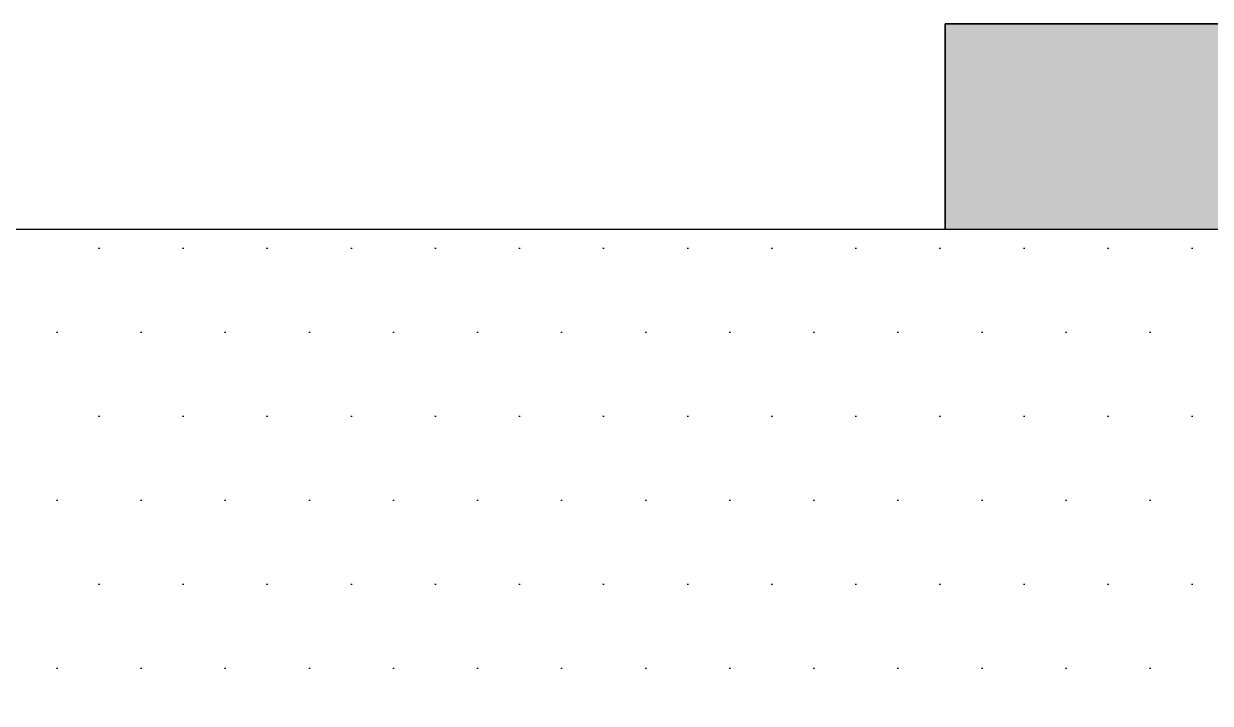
# Model space of a CAD drawing. Header units: millimetres. Extents: x 2519235 to 7246330, y 25937 to 201821.
# Drawn here: x 2722884 to 2723444, y 105592 to 105913 of the extents above; entities that cross this region are included whole.
import ezdxf

# ---------------------------------------------------------------- set-up
doc = ezdxf.new("R2010")
doc.units = ezdxf.units.MM
doc.set_wipeout_variables(frame=1)
doc.linetypes.add('DXK_LINE_DOT2', pattern=[3.9198, 1.9599, -1.9599])
doc.linetypes.add('HIDDEN2', pattern=[4.7625, 3.175, -1.5875])
for name, color, linetype in [('000 - CONCRETE_COL_CUT_COLOR_1', 7, 'Continuous'), ('000 - CONCRETE_COL_CUT_COLOR_5', 7, 'Continuous'), ('000 - CONCRETE_COL_HATCH_', 7, 'Continuous'), ('000 - CONCRETE_COL_WIPEOUT_', 7, 'Continuous'), ('010 - ASPG_FLASHING_HATCH_', 7, 'Continuous'), ('010 - ASPG_FLASHING_MAIN_COLOR_2', 7, 'Continuous'), ('010 - ASPG_FLASHING_WIPEOUT_', 7, 'Continuous'), ('_BOLT-M10', 7, 'Continuous'), ('_C-SC', 7, 'Continuous'), ('_Hatch', 7, 'Continuous'), ('_LOUVER-SB', 7, 'Continuous'), ('Xref-PLAN-106.940$0$_C400-250', 7, 'Continuous'), ('Xref-PLAN-106.940$0$_PP-Dim', 7, 'Continuous')]:
    doc.layers.add(name, color=color, linetype=linetype)

# ---------------------------------------------------------------- blocks, each defined once
blk = doc.blocks.new('_C-SC')
at = {"layer": '_Hatch'}
h = blk.add_hatch(dxfattribs=at)
h.set_pattern_fill('STEEL', scale=1.5)
h.set_pattern_definition([(45, (-1941.0177, -2436.031), (-3.367596, 3.367596), []), (45, (-1941.0177, -2433.6497), (-3.367596, 3.367596), [])])
h.paths.add_polyline_path([(3, 67), (3, 3, 0.414214), (13, -7), (50, -7), (50, -15), (-50, -15), (-50, -7), (-13, -7, 0.414214), (-3, 3), (-3, 67, 0.414214), (-13, 77), (-50, 77), (-50, 85), (50, 85), (50, 77), (13, 77, 0.414214)])
at = {"color": 7, "linetype": 'Continuous'}
for p, q in [((70, 135), (-70, 135)), ((-70, 135), (-70, -25)), ((70, 135), (70, -25))]:
    blk.add_line(p, q, dxfattribs=at)
at = {"color": 7, "linetype": 'DXK_LINE_DOT2'}
for p, q in [((-70, 135), (-70, -25)), ((70, 135), (-70, 135)), ((70, -25), (70, 135))]:
    blk.add_line(p, q, dxfattribs=at)
at = {"color": 7, "linetype": 'HIDDEN2'}
for p, q in [((-70, -25), (-70, -65)), ((70, -65), (70, -25)), ((-70, -30.08), (-70, -65)), ((70, -30.08), (70, -65)), ((-70, -65), (70, -65)), ((-70, -65), (70, -65))]:
    blk.add_line(p, q, dxfattribs=at)
at = {"color": 7}
blk.add_lwpolyline([(-50, 85), (50, 85), (50, 77), (13, 77, 0.414214), (3, 67), (3, 3, 0.414214), (13, -7), (50, -7), (50, -15), (-50, -15), (-50, -7), (-13, -7, 0.414214), (-3, 3), (-3, 67, 0.414214), (-13, 77), (-50, 77)], format="xyb", close=True, dxfattribs=at)
for points in [[(63, 60), (3, 60), (3, 10), (63, 10)], [(63, 60), (8, 60), (8, 10), (63, 10)]]:
    blk.add_lwpolyline(points, close=True, dxfattribs=at)
at = {"layer": '_BOLT-M10', "color": 7}
for p, q in [((0, 128.05), (0, 101.95)), ((-11.69, 115), (11.69, 115)), ((3, 42), (-3, 42)), ((8, 42), (3, 42)), ((16, 35), (-10, 35)), ((3, 28), (-3, 28)), ((8, 28), (3, 28))]:
    blk.add_line(p, q, dxfattribs=at)
blk.add_lwpolyline([(-8, 110.38), (0, 105.76), (8, 110.38), (8, 119.62), (0, 124.24), (-8, 119.62)], close=True, dxfattribs=at)
for radius in [10, 6.93]:
    blk.add_circle((0, 115), radius, dxfattribs=at)
at = {"layer": 'Defpoints', "color": 7}
for p, q in [((6.35, -6.35), (-6.35, 6.35)), ((-6.35, -6.35), (6.35, 6.35))]:
    blk.add_line(p, q, dxfattribs=at)
at = {"layer": 'Defpoints', "color": 7, "linetype": 'HIDDEN2'}
for p, q in [((0, -58.05), (0, -31.95)), ((-11.69, -45), (11.69, -45))]:
    blk.add_line(p, q, dxfattribs=at)
blk.add_lwpolyline([(-8, -40.38), (0, -35.76), (8, -40.38), (8, -49.62), (0, -54.24), (-8, -49.62)], close=True, dxfattribs=at)
for radius in [10, 6.93]:
    blk.add_circle((0, -45), radius, dxfattribs=at)
blk = doc.blocks.new('*U363')
at = {"color": 7}
for p, q in [((5227.89, -25), (-122.11, -25)), ((5227.89, -25), (5227.89, -144.93)), ((-122.11, -30.08), (5227.89, -30.08)), ((-122.11, -35.39), (5227.89, -35.39))]:
    blk.add_line(p, q, dxfattribs=at)
blk = doc.blocks.new('Xref-PLAN-106.940$0$_C400-250')
at = {"color": 7}
blk.add_lwpolyline([(125, 0), (125, -400), (-125, -400), (-125, 0)], close=True, dxfattribs=at)
at = {"layer": 'Defpoints', "color": 7}
for p, q in [((0, -144.1), (0, -255.9)), ((-55.9, -200), (55.9, -200))]:
    blk.add_line(p, q, dxfattribs=at)
blk = doc.blocks.new('Xref-PLAN-106.940')
at = {"layer": 'Xref-PLAN-106.940$0$_PP-Dim', "color": 7}
blk.add_line((118919.18, 10358.4), (124394.18, 10358.4), dxfattribs=at)
at = {"layer": 'Xref-PLAN-106.940$0$_C400-250', "color": 7}
blk.add_blockref('Xref-PLAN-106.940$0$_C400-250', (124519.18, 10458.4), dxfattribs=at)
blk = doc.blocks.new('*U2094')
at = {"layer": '000 - CONCRETE_COL_HATCH_'}
h = blk.add_hatch(dxfattribs=at)
h.set_pattern_fill('AR-CONC', scale=0.04)
h.set_pattern_definition([(50, (500, -831306.8257), (7.28738676, -0.63756342), [0.762, -8.382]), (355, (500, -831306.826), (-1.40973686, 7.64227381), [0.6096, -6.70562337]), (100.4514447, (500.607, -831306.879), (5.877649884, 7.004710076), [0.64760035, -7.123609784]), (46.1842, (500, -831304.794), (10.84316164, -1.68169312), [1.143, -12.573]), (96.6355576, (500.904, -831304.934), (9.49616536, 9.89704498), [0.97140093, -10.68542433]), (351.1841512, (500, -831304.794), (9.49616536, 9.89704498), [0.91439868, -10.05838928]), (21, (501.016, -831305.3017), (6.06457565, -4.090607927), [0.762, -8.382]), (326, (501.016, -831305.302), (2.472081134, 7.367518645), [0.6096, -6.7056]), (71.451445, (501.5214, -831305.6426), (8.53665677, 3.276910755), [0.64760035, -7.123597504]), (37.5, (500, -831306.8257), (0.12354413, 3.382201555), [0, -6.62432, 0, -6.8072, 0, -6.731]), (7.5, (500, -831306.8257), (2.6727865, 4.007222993), [0, -3.88112, 0, -6.47192, 0, -2.5654]), (327.5, (497.7343, -831306.8257), (5.423623807, -0.22914976), [0, -2.54, 0, -7.9248, 0, -10.5156]), (317.5, (496.7183, -831306.8257), (5.925167255, 1.01705964), [0, -3.302, 0, -5.26288, 0, -7.4676])])
h.paths.add_polyline_path([(0, 0), (250, 0), (250, 400), (0, 400)])
at = {"layer": '000 - CONCRETE_COL_CUT_COLOR_1', "color": 7, "lineweight": -2}
blk.add_lwpolyline([(0, 0), (250, 0), (250, 400), (0, 400), (0, 400), (0, 400), (0, 400), (0, 400), (0, 400), (0, 400), (0, 400), (0, 400), (0, 400), (0, 400), (0, 400), (0, 400), (0, 400), (0, 400), (0, 400), (0, 400), (0, 400), (0, 400), (0, 400), (0, 400), (0, 400), (0, 400), (0, 400), (0, 400), (0, 400), (0, 400), (0, 400), (0, 400), (0, 400), (0, 400), (0, 400), (0, 400), (0, 400), (0, 400), (0, 400), (0, 400), (0, 400), (0, 400), (0, 400), (0, 400), (0, 400), (0, 400), (0, 400), (0, 400)], close=True, dxfattribs=at)
blk = doc.blocks.new('A$C6d15e31b')
at = {"color": 7}
blk.add_blockref('Xref-PLAN-106.940', (-135619.34, -23258.4), dxfattribs=at)
at = {"layer": '_C-SC', "color": 7, "xscale": -1}
blk.add_blockref('_C-SC', (-11526.68, -13050), dxfattribs=at)
at = {"layer": '_LOUVER-SB', "color": 7}
blk.add_blockref('*U363', (-16527.89, -13050), dxfattribs=at)
at = {"layer": '000 - CONCRETE_COL_CUT_COLOR_5', "color": 7}
blk.add_blockref('*U2094', (-11225.16, -13200), dxfattribs=at)
blk = doc.blocks.new('*U2908')
at = {"color": 7}
blk.add_wipeout([(0, -52), (3000, -52), (3000, -351), (0, -351)], dxfattribs=at).dxf.layer = '010 - ASPG_FLASHING_WIPEOUT_'
at = {"layer": '010 - ASPG_FLASHING_HATCH_'}
h = blk.add_hatch(dxfattribs=at)
h.set_pattern_fill('DOTS', scale=0.5)
h.set_pattern_definition([(0, (0, 0), (19.84375, 39.6875), [0, -39.6875])])
h.paths.add_polyline_path([(0, -52), (3000, -52), (3000, -351), (0, -351)])
at = {"layer": '010 - ASPG_FLASHING_MAIN_COLOR_2', "color": 7}
blk.add_lwpolyline([(0, -52), (3000, -52), (3000, -351), (0, -351)], close=True, dxfattribs=at)
blk = doc.blocks.new('W-1-PP17-ENT1_REV03_20260621-000232_LOPF_FLASHING')
at = {"color": 7, "rotation": 180}
blk.add_blockref('*U2908', (-9599, -13248), dxfattribs=at)

msp = doc.modelspace()

# ---------------------------------------------------------------- block references
at = {"color": 7}
msp.add_blockref('A$C6d15e31b', (2734544.161, 118712.942), dxfattribs=at)

# ---------------------------------------------------------------- next in the draw order: block references
msp.add_blockref('W-1-PP17-ENT1_REV03_20260621-000232_LOPF_FLASHING', (2734544.161, 118712.942), dxfattribs=at)

doc.saveas('drawing.dxf')
